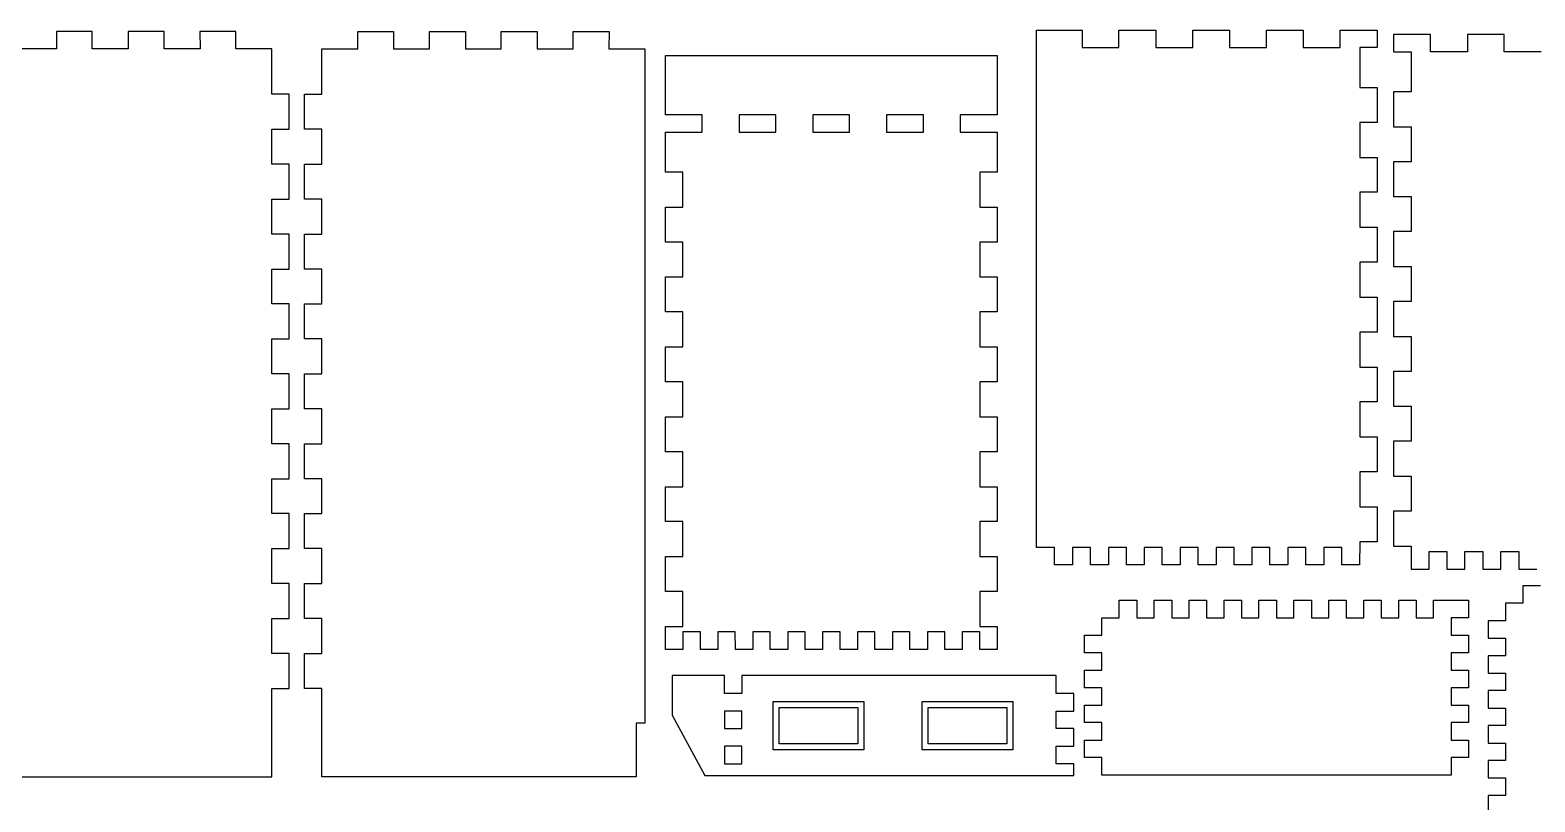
# Model space of a CAD drawing. Extents: x 3 to 797, y -421 to 397.
# Drawn here: x 186.1 to 530.8, y 220 to 396.7 of the extents above; entities that cross this region are included whole.
import ezdxf

# ---------------------------------------------------------------- set-up
doc = ezdxf.new("R2010")
doc.units = 0
doc.header["$MEASUREMENT"] = 0
doc.layers.add('LAYER_02', color=1, linetype='CONTINUOUS')
doc.layers.add('PLAT', color=7, linetype='CONTINUOUS')

msp = doc.modelspace()

# ---------------------------------------------------------------- linework, layer by layer
at = {"layer": 'LAYER_02'}
for p, q in [((356.25, 231.94), (356.25, 243.02)), ((356.25, 243.02), (377.03, 243.02)), ((377.03, 243.02), (377.03, 231.94)), ((390.4, 231.94), (390.4, 243.02)), ((390.4, 243.02), (411.18, 243.02)), ((411.18, 243.02), (411.18, 231.94)), ((377.03, 231.94), (356.25, 231.94)), ((411.18, 231.94), (390.4, 231.94))]:
    msp.add_line(p, q, dxfattribs=at)
at = {"layer": 'PLAT'}
for p, q in [((200.3, 396.41), (192.07, 396.41)), ((192.07, 396.41), (192.09, 392.41)), ((200.3, 392.41), (200.3, 396.41)), ((216.74, 396.41), (208.52, 396.41)), ((208.52, 396.41), (208.53, 392.41)), ((216.74, 392.41), (216.74, 396.41)), ((233.18, 396.41), (224.96, 396.41)), ((224.96, 396.41), (224.98, 392.41)), ((233.18, 392.41), (233.18, 396.41)), ((261.11, 392.41), (261.11, 396.41)), ((261.11, 396.41), (269.33, 396.41)), ((269.33, 396.41), (269.32, 392.41)), ((277.56, 392.41), (277.56, 396.41)), ((277.56, 396.41), (285.78, 396.41)), ((285.78, 396.41), (285.76, 392.41)), ((294, 392.41), (294, 396.41)), ((294, 396.41), (302.22, 396.41)), ((302.22, 396.41), (302.21, 392.41)), ((310.45, 392.41), (310.45, 396.41)), ((310.45, 396.41), (318.67, 396.41)), ((318.67, 396.41), (318.65, 392.41)), ((416.62, 278.28), (416.62, 396.69)), ((416.62, 396.69), (427.04, 396.69)), ((427.04, 396.69), (427.04, 392.69)), ((435.48, 392.69), (435.48, 396.69)), ((435.48, 396.69), (443.92, 396.69)), ((443.92, 396.69), (443.93, 392.69)), ((452.37, 392.69), (452.37, 396.69)), ((452.37, 396.69), (460.81, 396.69)), ((460.81, 396.69), (460.81, 392.69)), ((469.26, 396.69), (477.7, 396.69)), ((469.26, 392.69), (469.26, 396.69)), ((477.7, 396.69), (477.7, 392.69)), ((486.15, 392.69), (486.15, 396.69)), ((486.15, 396.69), (494.62, 396.69)), ((494.62, 396.69), (494.62, 392.69)), ((506.85, 395.7), (498.38, 395.71)), ((498.38, 395.71), (498.38, 391.7)), ((506.85, 391.7), (506.85, 395.7)), ((523.74, 395.7), (515.3, 395.7)), ((515.3, 395.7), (515.3, 391.7)), ((523.74, 391.7), (523.74, 395.7)), ((192.09, 392.41), (183.85, 392.41)), ((208.53, 392.41), (200.3, 392.41)), ((224.98, 392.41), (216.74, 392.41)), ((241.41, 392.41), (233.18, 392.41)), ((241.41, 382), (241.41, 392.41)), ((252.89, 382), (252.89, 392.41)), ((252.89, 392.41), (261.11, 392.41)), ((269.32, 392.41), (277.56, 392.41)), ((285.76, 392.41), (294, 392.41)), ((302.21, 392.41), (310.45, 392.41)), ((318.65, 392.41), (326.89, 392.41)), ((326.89, 392.41), (326.89, 238)), ((331.59, 377.3), (331.59, 390.89)), ((331.59, 390.89), (407.59, 390.89)), ((407.59, 390.89), (407.59, 377.3)), ((427.04, 392.69), (435.48, 392.69)), ((443.93, 392.69), (452.37, 392.69)), ((460.81, 392.69), (469.26, 392.69)), ((477.7, 392.69), (486.15, 392.69)), ((494.62, 392.69), (490.62, 392.69)), ((490.62, 392.69), (490.62, 383.56)), ((498.38, 391.7), (502.38, 391.7)), ((502.38, 391.7), (502.38, 382.57)), ((515.3, 391.7), (506.85, 391.7)), ((532.19, 391.71), (523.74, 391.7)), ((490.62, 383.56), (494.62, 383.56)), ((494.62, 383.56), (494.62, 375.56)), ((245.41, 382), (241.41, 382)), ((245.41, 374), (245.41, 382)), ((248.89, 374), (248.89, 382)), ((248.89, 382), (252.89, 382)), ((502.38, 382.57), (498.38, 382.57)), ((498.38, 382.57), (498.38, 374.57)), ((340.02, 377.3), (331.59, 377.3)), ((340.02, 373.3), (340.02, 377.3)), ((356.91, 377.31), (348.46, 377.31)), ((348.46, 377.31), (348.46, 373.31)), ((356.9, 373.31), (356.91, 377.31)), ((373.79, 377.31), (365.35, 377.31)), ((365.35, 377.31), (365.35, 373.31)), ((373.79, 373.31), (373.79, 377.31)), ((390.68, 377.31), (382.24, 377.31)), ((382.24, 377.31), (382.24, 373.31)), ((390.68, 373.31), (390.68, 377.31)), ((407.59, 377.3), (399.13, 377.31)), ((399.13, 377.31), (399.13, 373.31)), ((241.41, 366), (241.41, 374)), ((241.41, 374), (245.41, 374)), ((252.89, 374), (248.89, 374)), ((252.89, 366), (252.89, 374)), ((331.59, 364.18), (331.59, 373.3)), ((331.59, 373.3), (340.02, 373.3)), ((348.46, 373.31), (356.9, 373.31)), ((365.35, 373.31), (373.79, 373.31)), ((382.24, 373.31), (390.68, 373.31)), ((399.13, 373.31), (403.57, 373.3)), ((403.57, 373.3), (407.6, 373.3)), ((407.6, 373.3), (407.6, 364.18)), ((494.62, 375.56), (490.62, 375.56)), ((490.62, 375.56), (490.62, 367.56)), ((498.38, 374.57), (502.38, 374.57)), ((502.38, 374.57), (502.38, 366.57)), ((245.41, 366), (241.41, 366)), ((245.41, 358), (245.41, 366)), ((248.89, 358), (248.89, 366)), ((248.89, 366), (252.89, 366)), ((490.62, 367.56), (494.62, 367.56)), ((494.62, 367.56), (494.62, 359.56)), ((502.38, 366.57), (498.38, 366.57)), ((498.38, 366.57), (498.38, 358.57)), ((335.59, 364.18), (331.59, 364.18)), ((335.59, 356.18), (335.59, 364.18)), ((407.6, 364.18), (403.6, 364.18)), ((403.6, 364.18), (403.6, 356.18)), ((494.62, 359.56), (490.62, 359.56)), ((490.62, 359.56), (490.62, 351.56)), ((498.38, 358.57), (502.38, 358.57)), ((502.38, 358.57), (502.38, 350.57)), ((241.41, 350), (241.41, 358)), ((241.41, 358), (245.41, 358)), ((252.89, 358), (248.89, 358)), ((252.89, 350), (252.89, 358)), ((331.59, 348.18), (331.59, 356.18)), ((331.59, 356.18), (335.59, 356.18)), ((403.6, 356.18), (407.6, 356.18)), ((407.6, 356.18), (407.6, 348.18)), ((245.41, 350), (241.41, 350)), ((245.41, 342), (245.41, 350)), ((248.89, 342), (248.89, 350)), ((248.89, 350), (252.89, 350)), ((335.59, 348.18), (331.59, 348.18)), ((335.59, 340.18), (335.59, 348.18)), ((407.6, 348.18), (403.59, 348.18)), ((403.59, 348.18), (403.59, 340.18)), ((490.62, 351.56), (494.62, 351.56)), ((494.62, 351.56), (494.62, 343.56)), ((502.38, 350.57), (498.38, 350.57)), ((498.38, 350.57), (498.38, 342.57)), ((241.41, 334), (241.41, 342)), ((241.41, 342), (245.41, 342)), ((252.89, 342), (248.89, 342)), ((252.89, 334), (252.89, 342)), ((494.62, 343.56), (490.62, 343.56)), ((490.62, 343.56), (490.62, 335.56)), ((498.38, 342.57), (502.38, 342.57)), ((502.38, 342.57), (502.38, 334.57)), ((331.59, 332.18), (331.59, 340.18)), ((331.59, 340.18), (335.59, 340.18)), ((403.59, 340.18), (407.59, 340.18)), ((407.59, 340.18), (407.59, 332.18)), ((490.62, 335.56), (494.62, 335.56)), ((494.62, 335.56), (494.62, 327.56)), ((502.38, 334.57), (498.38, 334.57)), ((498.38, 334.57), (498.38, 326.57)), ((245.41, 334), (241.41, 334)), ((245.41, 326), (245.41, 334)), ((248.89, 326), (248.89, 334)), ((248.89, 334), (252.89, 334)), ((335.59, 332.18), (331.59, 332.18)), ((335.59, 324.18), (335.59, 332.18)), ((407.59, 332.18), (403.59, 332.18)), ((403.59, 332.18), (403.59, 324.18)), ((494.62, 327.56), (490.62, 327.56)), ((490.62, 327.56), (490.62, 319.56)), ((241.41, 318), (241.41, 326)), ((241.41, 326), (245.41, 326)), ((252.89, 326), (248.89, 326)), ((252.89, 318), (252.89, 326)), ((331.59, 316.18), (331.59, 324.18)), ((331.59, 324.18), (335.59, 324.18)), ((403.59, 324.18), (407.59, 324.18)), ((407.59, 324.18), (407.59, 316.18)), ((498.38, 326.57), (502.38, 326.57)), ((502.38, 326.57), (502.38, 318.57)), ((245.41, 318), (241.41, 318)), ((245.41, 310), (245.41, 318)), ((248.89, 310), (248.89, 318)), ((248.89, 318), (252.89, 318)), ((490.62, 319.56), (494.62, 319.56)), ((494.62, 319.56), (494.62, 311.56)), ((502.38, 318.57), (498.38, 318.57)), ((498.38, 318.57), (498.38, 310.57)), ((335.59, 316.18), (331.59, 316.18)), ((335.59, 308.18), (335.59, 316.18)), ((407.59, 316.18), (403.59, 316.18)), ((403.59, 316.18), (403.59, 308.18)), ((494.62, 311.56), (490.62, 311.56)), ((490.62, 311.56), (490.62, 303.56)), ((498.38, 310.57), (502.38, 310.57)), ((502.38, 310.57), (502.38, 302.57)), ((241.41, 302), (241.41, 310)), ((241.41, 310), (245.41, 310)), ((252.89, 310), (248.89, 310)), ((252.89, 302), (252.89, 310)), ((331.59, 308.17), (335.59, 308.18)), ((331.59, 300.17), (331.59, 308.17)), ((403.59, 308.18), (407.59, 308.17)), ((407.59, 308.17), (407.59, 300.17)), ((490.62, 303.56), (494.62, 303.56)), ((494.62, 303.56), (494.62, 295.56)), ((245.41, 302), (241.41, 302)), ((245.41, 294), (245.41, 302)), ((248.89, 294), (248.89, 302)), ((248.89, 302), (252.89, 302)), ((335.59, 300.17), (331.59, 300.17)), ((335.59, 292.17), (335.59, 300.17)), ((407.59, 300.17), (403.59, 300.17)), ((403.59, 300.17), (403.59, 292.17)), ((502.38, 302.57), (498.38, 302.57)), ((498.38, 302.57), (498.38, 294.57)), ((241.41, 286), (241.41, 294)), ((241.41, 294), (245.41, 294)), ((252.89, 294), (248.89, 294)), ((252.89, 286), (252.89, 294)), ((494.62, 295.56), (490.62, 295.56)), ((490.62, 295.56), (490.62, 287.56)), ((498.38, 294.57), (502.38, 294.57)), ((502.38, 294.57), (502.38, 286.57)), ((331.59, 284.17), (331.59, 292.17)), ((331.59, 292.17), (335.59, 292.17)), ((403.59, 292.17), (407.59, 292.17)), ((407.59, 292.17), (407.59, 284.17)), ((490.62, 287.56), (494.62, 287.56)), ((494.62, 287.56), (494.62, 279.56)), ((502.38, 286.57), (498.38, 286.57)), ((498.38, 286.57), (498.38, 278.57)), ((245.41, 286), (241.41, 286)), ((245.41, 278), (245.41, 286)), ((248.89, 278), (248.89, 286)), ((248.89, 286), (252.89, 286)), ((335.59, 284.17), (331.59, 284.17)), ((335.59, 276.17), (335.59, 284.17)), ((407.59, 284.17), (403.59, 284.17)), ((403.59, 284.17), (403.59, 276.17)), ((490.62, 279.56), (490.61, 274.28)), ((494.62, 279.56), (490.62, 279.56)), ((241.41, 270), (241.41, 278)), ((241.41, 278), (245.41, 278)), ((252.89, 278), (248.89, 278)), ((252.89, 270), (252.89, 278)), ((331.59, 268.17), (331.59, 276.17)), ((331.59, 276.17), (335.59, 276.17)), ((403.59, 276.17), (407.59, 276.17)), ((407.59, 276.17), (407.59, 268.17)), ((420.73, 278.28), (416.62, 278.28)), ((420.73, 274.28), (420.73, 278.28)), ((428.95, 278.28), (424.84, 278.28)), ((424.84, 278.28), (424.84, 274.28)), ((428.95, 274.28), (428.95, 278.28)), ((437.17, 278.28), (433.06, 278.28)), ((433.06, 278.28), (433.06, 274.28)), ((437.17, 274.28), (437.17, 278.28)), ((445.39, 278.28), (441.28, 278.28)), ((441.28, 278.28), (441.28, 274.28)), ((445.39, 274.28), (445.39, 278.28)), ((453.61, 278.28), (449.5, 278.28)), ((449.5, 278.28), (449.5, 274.28)), ((453.61, 274.28), (453.61, 278.28)), ((461.84, 278.28), (457.72, 278.28)), ((457.72, 278.28), (457.72, 274.28)), ((461.84, 274.28), (461.84, 278.28)), ((470.06, 278.28), (465.95, 278.28)), ((465.95, 278.28), (465.95, 274.28)), ((470.06, 274.28), (470.06, 278.28)), ((478.28, 278.28), (474.17, 278.28)), ((474.17, 278.28), (474.17, 274.28)), ((478.28, 274.28), (478.28, 278.28)), ((486.5, 278.28), (482.39, 278.28)), ((482.39, 278.28), (482.39, 274.28)), ((486.5, 274.28), (486.5, 278.28)), ((498.38, 278.57), (502.38, 278.57)), ((502.38, 278.57), (502.39, 273.3)), ((506.5, 273.3), (506.5, 277.3)), ((506.5, 277.3), (510.61, 277.3)), ((510.61, 277.3), (510.61, 273.3)), ((514.72, 273.3), (514.72, 277.3)), ((514.72, 277.3), (518.83, 277.3)), ((518.83, 277.3), (518.83, 273.3)), ((522.94, 273.3), (522.94, 277.3)), ((522.94, 277.3), (527.05, 277.3)), ((527.05, 277.3), (527.05, 273.3)), ((424.84, 274.28), (420.73, 274.28)), ((433.06, 274.28), (428.95, 274.28)), ((441.28, 274.28), (437.17, 274.28)), ((449.5, 274.28), (445.39, 274.28)), ((457.72, 274.28), (453.61, 274.28)), ((465.95, 274.28), (461.84, 274.28)), ((474.17, 274.28), (470.06, 274.28)), ((482.39, 274.28), (478.28, 274.28)), ((490.61, 274.28), (486.5, 274.28)), ((502.39, 273.3), (506.5, 273.3)), ((510.61, 273.3), (514.72, 273.3)), ((518.83, 273.3), (522.94, 273.3)), ((527.05, 273.3), (531.16, 273.3)), ((245.41, 270), (241.41, 270)), ((245.41, 262), (245.41, 270)), ((248.89, 262), (248.89, 270)), ((248.89, 270), (252.89, 270)), ((532.01, 269.48), (528.01, 269.48)), ((528.01, 269.48), (528.01, 265.48)), ((335.59, 268.17), (331.59, 268.17)), ((335.59, 260.17), (335.59, 268.17)), ((407.59, 268.17), (403.59, 268.17)), ((403.59, 268.17), (403.59, 260.17)), ((435.55, 262.15), (435.55, 266.15)), ((435.55, 266.15), (439.55, 266.15)), ((439.55, 266.15), (439.55, 262.15)), ((443.55, 262.15), (443.55, 266.15)), ((443.55, 266.15), (447.55, 266.15)), ((447.55, 266.15), (447.55, 262.15)), ((451.55, 262.15), (451.55, 266.15)), ((451.55, 266.15), (455.55, 266.15)), ((455.55, 266.15), (455.55, 262.15)), ((459.55, 262.15), (459.55, 266.15)), ((459.55, 266.15), (463.55, 266.15)), ((463.55, 266.15), (463.55, 262.15)), ((467.55, 262.15), (467.55, 266.15)), ((467.55, 266.15), (471.55, 266.15)), ((471.55, 266.15), (471.55, 262.15)), ((475.55, 262.15), (475.55, 266.15)), ((475.55, 266.15), (479.55, 266.15)), ((479.55, 266.15), (479.55, 262.15)), ((483.55, 262.15), (483.55, 266.15)), ((483.55, 266.15), (487.55, 266.15)), ((487.55, 266.15), (487.55, 262.15)), ((491.55, 262.15), (491.55, 266.15)), ((491.55, 266.15), (495.55, 266.15)), ((495.55, 266.15), (495.55, 262.15)), ((499.55, 262.15), (499.55, 266.15)), ((499.55, 266.15), (503.55, 266.15)), ((503.55, 266.15), (503.55, 262.15)), ((507.55, 262.15), (507.55, 266.15)), ((507.55, 266.15), (511.55, 266.15)), ((511.55, 266.15), (515.55, 266.15)), ((515.55, 266.15), (515.55, 262.15)), ((528.01, 265.48), (524.01, 265.48)), ((524.01, 265.48), (524.01, 261.48)), ((241.41, 254), (241.41, 262)), ((241.41, 262), (245.41, 262)), ((252.89, 262), (248.89, 262)), ((252.89, 254), (252.89, 262)), ((431.55, 258.15), (431.55, 262.15)), ((431.55, 262.15), (435.55, 262.15)), ((439.55, 262.15), (443.55, 262.15)), ((447.55, 262.15), (451.55, 262.15)), ((455.55, 262.15), (459.55, 262.15)), ((463.55, 262.15), (467.55, 262.15)), ((471.55, 262.15), (475.55, 262.15)), ((479.55, 262.15), (483.55, 262.15)), ((487.55, 262.15), (491.55, 262.15)), ((495.55, 262.15), (499.55, 262.15)), ((503.55, 262.15), (507.55, 262.15)), ((515.55, 262.15), (511.55, 262.15)), ((511.55, 262.15), (511.55, 258.15)), ((331.59, 254.9), (331.59, 260.17)), ((331.59, 260.17), (335.59, 260.17)), ((339.59, 258.9), (335.59, 258.9)), ((335.59, 258.9), (335.59, 254.9)), ((339.59, 254.9), (339.59, 258.9)), ((347.59, 258.9), (343.59, 258.9)), ((343.59, 258.9), (343.59, 254.9)), ((347.62, 254.9), (347.59, 258.9)), ((355.59, 258.9), (351.59, 258.9)), ((351.59, 258.9), (351.59, 254.9)), ((355.59, 254.9), (355.59, 258.9)), ((363.59, 258.9), (359.59, 258.9)), ((359.59, 258.9), (359.59, 254.9)), ((363.59, 254.9), (363.59, 258.9)), ((371.59, 258.9), (367.59, 258.9)), ((367.59, 258.9), (367.59, 254.9)), ((371.62, 254.9), (371.59, 258.9)), ((379.59, 258.9), (375.59, 258.9)), ((375.59, 258.9), (375.59, 254.9)), ((379.59, 254.9), (379.59, 258.9)), ((387.59, 258.9), (383.59, 258.9)), ((383.59, 258.9), (383.59, 254.9)), ((387.59, 254.9), (387.59, 258.9)), ((395.59, 258.9), (391.59, 258.9)), ((391.59, 258.9), (391.59, 254.9)), ((395.62, 254.9), (395.59, 258.9)), ((403.59, 258.9), (399.59, 258.9)), ((399.59, 258.9), (399.59, 254.9)), ((403.59, 260.17), (407.59, 260.17)), ((403.59, 254.9), (403.59, 258.9)), ((407.59, 260.17), (407.59, 254.9)), ((524.01, 261.48), (520.01, 261.48)), ((520.01, 261.48), (520.01, 257.48)), ((427.55, 254.15), (427.55, 258.15)), ((427.55, 258.15), (431.55, 258.15)), ((511.55, 258.15), (515.55, 258.15)), ((515.55, 258.15), (515.55, 254.15)), ((520.01, 257.48), (524.01, 257.48)), ((524.01, 257.48), (524.01, 253.48)), ((245.41, 254), (241.41, 254)), ((245.41, 246), (245.41, 254)), ((248.89, 246), (248.89, 254)), ((248.89, 254), (252.89, 254)), ((335.59, 254.9), (331.59, 254.9)), ((343.59, 254.9), (339.59, 254.9)), ((351.59, 254.9), (347.62, 254.9)), ((359.59, 254.9), (355.59, 254.9)), ((367.59, 254.9), (363.59, 254.9)), ((375.59, 254.9), (371.62, 254.9)), ((383.59, 254.9), (379.59, 254.9)), ((391.59, 254.9), (387.59, 254.9)), ((399.59, 254.9), (395.62, 254.9)), ((407.59, 254.9), (403.59, 254.9)), ((431.55, 254.15), (427.55, 254.15)), ((431.55, 250.15), (431.55, 254.15)), ((515.55, 254.15), (511.55, 254.15)), ((511.55, 254.15), (511.55, 250.15)), ((524.01, 253.48), (520.01, 253.48)), ((520.01, 253.48), (520.01, 249.48)), ((345.12, 248.91), (333.12, 248.91)), ((333.12, 248.91), (333.12, 239.84)), ((345.12, 244.79), (345.12, 248.91)), ((349.12, 248.91), (349.12, 244.79)), ((421.12, 248.91), (349.12, 248.91)), ((421.12, 244.79), (421.12, 248.91)), ((427.55, 246.15), (427.55, 250.15)), ((427.55, 250.15), (431.55, 250.15)), ((511.55, 250.15), (515.55, 250.15)), ((515.55, 250.15), (515.55, 246.15)), ((520.01, 249.48), (524.01, 249.48)), ((524.01, 249.48), (524.01, 245.48)), ((241.41, 225.71), (241.41, 246)), ((241.41, 246), (245.41, 246)), ((252.89, 246), (248.89, 246)), ((252.89, 225.71), (252.89, 246)), ((349.12, 244.79), (345.12, 244.79)), ((425.12, 244.79), (421.12, 244.79)), ((425.12, 240.79), (425.12, 244.79)), ((431.55, 246.15), (427.55, 246.15)), ((431.55, 242.15), (431.55, 246.15)), ((515.55, 246.15), (511.55, 246.15)), ((511.55, 246.15), (511.55, 242.15)), ((524.01, 245.48), (520.01, 245.48)), ((520.01, 245.48), (520.01, 241.48)), ((357.63, 233.31), (357.63, 241.62)), ((357.63, 241.62), (375.64, 241.62)), ((375.64, 241.62), (375.64, 233.31)), ((391.78, 233.31), (391.78, 241.62)), ((391.78, 241.62), (409.79, 241.62)), ((409.79, 241.62), (409.79, 233.31)), ((427.55, 238.15), (427.55, 242.15)), ((427.55, 242.15), (431.55, 242.15)), ((511.55, 242.15), (515.55, 242.15)), ((515.55, 242.15), (515.55, 238.15)), ((520.01, 241.48), (524.01, 241.48)), ((524.01, 241.48), (524.01, 237.48)), ((326.89, 238), (324.89, 238)), ((324.89, 238), (324.89, 225.71)), ((333.12, 239.84), (340.62, 226.05)), ((345.12, 240.79), (345.12, 236.79)), ((349.12, 240.79), (345.12, 240.79)), ((349.12, 236.79), (349.12, 240.79)), ((421.12, 236.79), (421.12, 240.79)), ((421.12, 240.79), (425.12, 240.79)), ((431.55, 238.15), (427.55, 238.15)), ((431.55, 234.15), (431.55, 238.15)), ((515.55, 238.15), (511.55, 238.15)), ((511.55, 238.15), (511.55, 234.15)), ((345.12, 236.79), (349.12, 236.79)), ((425.12, 236.79), (421.12, 236.79)), ((425.12, 232.75), (425.12, 236.79)), ((524.01, 237.48), (520.01, 237.48)), ((520.01, 237.48), (520.01, 233.48)), ((345.12, 232.75), (345.12, 228.75)), ((349.12, 232.75), (345.12, 232.75)), ((349.12, 228.75), (349.12, 232.75)), ((375.64, 233.31), (357.63, 233.31)), ((409.79, 233.31), (391.78, 233.31)), ((421.12, 228.75), (421.12, 232.75)), ((421.12, 232.75), (425.12, 232.75)), ((427.55, 230.15), (427.55, 234.15)), ((427.55, 234.15), (431.55, 234.15)), ((511.55, 234.15), (515.55, 234.15)), ((515.55, 234.15), (515.55, 230.15)), ((520.01, 233.48), (524.01, 233.48)), ((524.01, 233.48), (524.01, 229.48)), ((345.12, 228.75), (349.12, 228.75)), ((425.12, 228.75), (421.12, 228.75)), ((425.12, 226.05), (425.12, 228.75)), ((431.55, 230.15), (427.55, 230.15)), ((431.55, 226.15), (431.55, 230.15)), ((515.55, 230.15), (511.55, 230.15)), ((511.55, 230.15), (511.55, 226.15)), ((524.01, 229.48), (520.01, 229.48)), ((520.01, 229.48), (520.01, 225.48)), ((169.41, 225.71), (241.41, 225.71)), ((324.89, 225.71), (252.89, 225.71)), ((340.62, 226.05), (345.12, 226.05)), ((345.12, 226.05), (425.12, 226.05)), ((511.55, 226.15), (431.55, 226.15)), ((520.01, 225.48), (524.01, 225.48)), ((524.01, 225.48), (524.01, 221.48)), ((524.01, 221.48), (520.01, 221.48)), ((520.01, 221.48), (520.01, 217.48))]:
    msp.add_line(p, q, dxfattribs=at)

doc.saveas('drawing.dxf')
